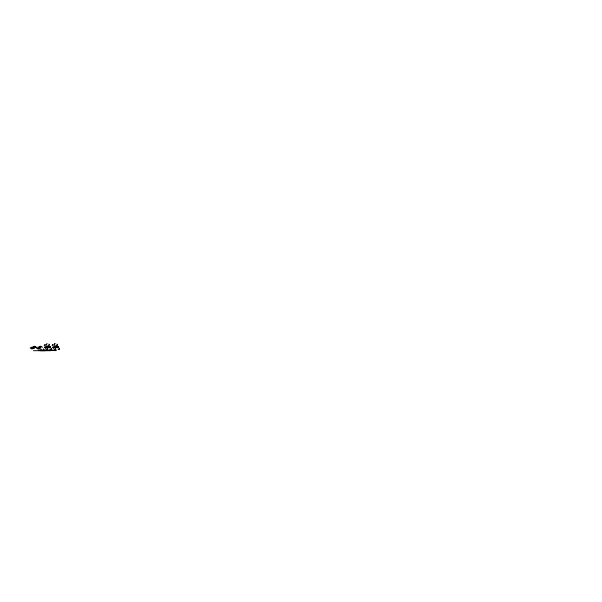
<?xml version="1.0" encoding="UTF-8"?>
<svg xmlns="http://www.w3.org/2000/svg" width="602" height="602" viewBox="0 0 602 602"><rect width="100%" height="100%" fill="white"/><g stroke="black" fill="none" stroke-linecap="round" stroke-linejoin="round"><path stroke-width="0.9" d="M36.233 347.444L36 346.85M32.854 347.61L33.592 347.55L32.975 347.467M33.584 347.602C33.479 349.107 32.019 346.037 34.043 347.655M38.995 347.61L39.732 347.55L39.115 347.467M39.732 347.602L40.041 347.663M35.014 347.655L34.939 347.309M31.184 347.956L31.086 348.28M47.588 347.271L48.152 347.196L47.686 346.97M55.467 347.271C55.662 346.684 55.896 347.602 55.572 346.97M57.491 345.262L57.363 345.691M31.477 348.55L31.597 348.174M35.285 346.857L34.893 346.376M37.625 348.55L38.031 348.325L37.467 348.415M35.691 347.572L36.143 347.489M56.249 345.676L56.332 345.345M47.122 348.994L47.242 348.558M48.009 345.691L48.122 345.255M47.445 349.085L47.566 348.648M48.333 345.781L48.446 345.345M55.008 348.994L55.121 348.558M55.896 345.691L56.009 345.255M55.331 349.085L55.452 348.648M33.17 347.903L33.178 347.429M58.8 347.309L58.582 346.842M34.788 346.805L35.112 346.782M40.928 346.805L41.026 346.398M51.328 349.07L51.057 349.461M59.214 349.07L59.064 349.348A2.355 1.964 39.1 0 1 58.83 349.506L58.537 349.627M49.582 345.443L49.484 345.691M46.489 344.284L46.61 345.112M54.376 344.284L54.458 344.969M48.198 347.407C47.445 345.525 47.453 348.468 47.889 347.369M37.324 347.918L37.234 348.242M47.189 349.536L47.212 349.077L47.28 349.589M55.075 349.536L55.098 349.077L55.075 349.762M32.35 348.912L31.846 349.017M34.081 346.263L34.878 346.398M46.685 343.998L46.632 344.103A2.355 1.941 89.6 0 0 46.52 344.374L46.572 344.969M33.569 347.038C34.043 347.459 32.365 348.754 33.148 347.655M39.589 347.106L38.949 347.339L39.326 347.708M38.536 348.844L37.994 349.017M40.199 346.285L40.763 346.18M31.086 348.031L31.793 348.445M36.587 348.31L36.556 347.595M42.14 346.895L42.283 347.52M31.56 348.325L31.552 348.784M40.793 346.782L41.26 346.782M46.941 350.191L46.557 350.469L48.98 350.567A0.79 0.391 0 0 0 49.387 350.499L54.662 350.439A0.843 0.421 0 0 0 55.813 350.597A0.843 0.421 0 0 0 56.121 350.018A0.843 0.421 0 0 0 54.97 349.867M54.872 350.078C54.865 351.237 57.032 349.739 55.091 349.973M44.3 345.104L44.435 344.938A2.355 1.964 39.1 0 1 44.631 344.833L44.661 344.788M52.276 344.991L52.329 344.931A2.355 1.964 39.1 0 1 52.509 344.833L52.637 344.75M51.125 349.408L51.178 349.348A2.355 1.964 39.1 0 1 50.944 349.506L50.463 349.611M34.269 347.489L34.464 348.317M46.67 350.53L45.3 350.65A27.165 13.583 0 0 1 41.019 350.695A3.078 1.543 0 0 1 40.086 350.597L39.867 350.545A3.078 1.543 0 0 1 38.754 350.093L40.379 350.018M54.443 350.469L54.782 350.266A2.935 0.414 -61.5 0 0 54.91 350.055M39.258 347.941L39.777 347.821L39.634 347.173M58.063 346.481L57.401 346.534L58.221 346.489M54.616 343.877L54.993 343.742M54.579 350.078L47.445 350.025M45.752 348.084L46.068 347.79L45.233 347.851M52.585 344.795L53.412 345.217L53.149 344.848M58.755 349.544L58.04 349.386M30.416 347.625L30.198 348.189M40.959 349.13L40.959 350.492M57.077 344.163L57.401 344.653M45.677 350.033L43.908 350.033M33.351 350.703L50.892 350.703M43.028 350.025L41.267 350.018M54.932 343.742L55.098 343.772M47.054 343.742L47.219 343.772M53.841 346.504L54.278 346.624M57.145 347.392L57.581 347.505M53.759 346.835L54.195 346.948M57.062 347.715L57.499 347.836M45.963 346.504L46.392 346.624M49.266 347.392L49.703 347.505M45.872 346.835L46.309 346.948M49.176 347.715L49.612 347.836M45.067 344.773L45.526 345.217L45.263 344.848M50.5 349.566L50.049 349.122L50.305 349.491M53.352 348.016L53.947 347.79L53.119 347.851M45.684 348.009L45.376 347.843A2.355 1.114 45.7 0 1 45.142 347.647M33.456 347.166L32.809 347.821M52.585 347.061L52.66 347.331M50.177 346.481L49.507 346.549L50.342 346.489M53.254 347.843L53.277 347.858A2.355 1.114 45.7 0 1 53.029 347.647M52.239 345.601L52.171 345.413M37.813 348.912L37.633 348.528M58.379 346.624L58.672 347.226M50.493 346.624L50.681 347.557L50.425 346.692M57.07 344.239L57.303 344.66M49.379 344.329L48.837 344.231L49.462 344.479M58.402 346.775L58.311 346.692A2.355 1.114 45.7 0 0 58.085 346.496M44.337 345.578L44.285 345.413M54.504 345.134L54.398 344.969M44.872 347.497L44.909 346.775L44.841 347.271M40.665 347.738L40.77 348.219M38.159 347.512L37.941 347.091M31.921 347.422L31.853 347.121M59.169 348.927L59.064 348.445L59.177 349.115M51.29 348.927L51.178 348.445L51.29 349.115M54.383 344.78L54.398 344.374A2.355 1.941 89.6 0 1 54.481 344.163M46.354 349.13L46.384 350.507L46.414 349.205M38.995 348.061C41.372 347.489 37.986 346.729 39.032 348.009M47.189 347.008C47.942 349.363 49.018 345.352 47.189 347.008M55.075 347.008C55.828 349.363 56.904 345.352 55.075 347.008M55.218 347.045C55.79 348.844 56.618 345.781 55.218 347.045M43.705 349.04L43.637 350.62L43.705 349.04M38.979 348.242A0.768 0.768 0 0 0 40.131 347.58A0.768 0.768 0 0 0 38.979 346.918A0.768 0.768 0 0 0 38.979 348.242M55.294 347.828A0.76 0.76 0 0 0 56.43 347.173A0.76 0.76 0 0 0 55.294 346.511A0.76 0.76 0 0 0 55.294 347.828M47.249 347.708A0.76 0.76 0 0 0 48.521 347.369A0.76 0.76 0 0 0 47.588 346.436A0.76 0.76 0 0 0 47.249 347.708M32.681 348.122A0.768 0.768 0 0 0 33.96 347.775A0.768 0.768 0 0 0 33.02 346.842A0.768 0.768 0 0 0 32.681 348.122"/></g></svg>
